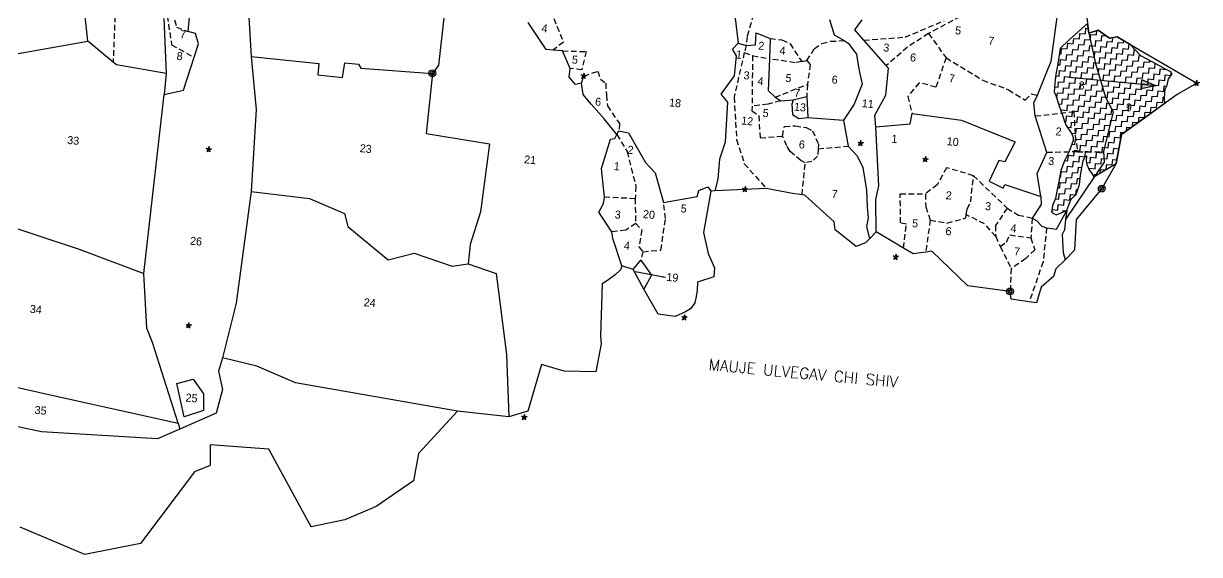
# Model space of a CAD drawing. Header units: metres. Extents: x 292095 to 294306, y 2100393 to 2102799.
# Drawn here: x 293028 to 294078, y 2100393 to 2100867 of the extents above; entities that cross this region are included whole.
import ezdxf
from ezdxf.enums import TextEntityAlignment as Align

# ---------------------------------------------------------------- set-up
doc = ezdxf.new("R2010")
doc.units = ezdxf.units.M
doc.header["$MEASUREMENT"] = 0
doc.linetypes.add('DASHED', pattern=[0.75, 0.5, -0.25])
for name, color, linetype in [('POLY_HATCH', 12, 'Continuous'), ('POLY_PARCEL', 6, 'Continuous'), ('POLY_SUBPARCEL', 6, 'DASHED'), ('TEXT_MAPIN', 7, 'Continuous'), ('TEXT_MAPOUT', 7, 'Continuous'), ('TEXT_PARCEL', 7, 'Continuous'), ('V_BOUND_LINE', 7, 'Continuous')]:
    doc.layers.add(name, color=color, linetype=linetype)
doc.styles.get("Standard").update_dxf_attribs({"font": 'simplex.shx'})
doc.styles.add('TEXT_MAP', font='')
doc.styles.get('TEXT_MAP').set_extended_font_data('Kruti Dev 050')
doc.dimstyles.get("Standard").update_dxf_attribs({"dimtxt": 0.18, "dimasz": 0.18, "dimexe": 0.18, "dimexo": 0.0625, "dimgap": 0.09, "dimtad": 0, "dimtih": 1, "dimtoh": 1, "dimdec": 4, "dimzin": 0, "dimdsep": 46, "dimtxsty": 'Standard', "dimcen": 0.09, "dimadec": 0, "dimazin": 0, "dimtfac": 1, "dimtdec": 4, "dimtofl": 0, "dimtmove": 0, "dimatfit": 3, "dimfxl": 1, "dimtolj": 1, "dimtzin": 0, "dimarcsym": 0})

msp = doc.modelspace()

# ---------------------------------------------------------------- hatches: boundary and pattern name
h = msp.add_hatch(color=256)
h.paths.add_polyline_path([(294026, 2100812.6), (294025.6, 2100808.6), (294038.8, 2100811.4)])
h.paths.add_polyline_path([(294038.8, 2100811.4), (294026.3, 2100816.5), (294026, 2100812.6)])

# ---------------------------------------------------------------- linework, layer by layer
for points in [[(293525.6, 2100821), (293530.4, 2100820.6), (293526.3, 2100818.1), (293527, 2100819.8)], [(293528.2, 2100822.5), (293526.3, 2100818.1), (293527.9, 2100819), (293529.2, 2100817.8)], [(294072.9, 2100814.7), (294077.7, 2100814.2), (294073.5, 2100811.8), (294074.2, 2100813.5)], [(294075.4, 2100816.2), (294073.5, 2100811.8), (294075.1, 2100812.7), (294076.5, 2100811.5)], [(293772.8, 2100761.1), (293777.6, 2100760.7), (293773.5, 2100758.2), (293774.2, 2100759.9)], [(293775.4, 2100762.6), (293773.5, 2100758.2), (293775, 2100759.1), (293776.4, 2100757.9)], [(293190.9, 2100755.6), (293195.7, 2100755.1), (293191.6, 2100752.7), (293192.3, 2100754.4)], [(293193.5, 2100757.1), (293191.6, 2100752.7), (293193.2, 2100753.6), (293194.5, 2100752.4)], [(293833.3, 2100748.2), (293831.4, 2100743.7), (293832.9, 2100744.7), (293834.3, 2100743.5)], [(293830.7, 2100746.6), (293835.5, 2100746.2), (293831.4, 2100743.7), (293832.1, 2100745.4)], [(293669.7, 2100719.9), (293674.5, 2100719.4), (293670.3, 2100717), (293671.1, 2100718.7)], [(293672.2, 2100721.4), (293670.3, 2100717), (293671.9, 2100717.9), (293673.3, 2100716.7)], [(293804.2, 2100659.6), (293809, 2100659.2), (293804.8, 2100656.7), (293805.6, 2100658.4)], [(293806.8, 2100661.1), (293804.8, 2100656.7), (293806.4, 2100657.6), (293807.8, 2100656.4)], [(293175.5, 2100600), (293173.6, 2100595.6), (293175.1, 2100596.5), (293176.5, 2100595.3)], [(293615.6, 2100605.5), (293620.4, 2100605.1), (293616.2, 2100602.6), (293617, 2100604.3)], [(293618.1, 2100607.1), (293616.2, 2100602.6), (293617.8, 2100603.6), (293619.2, 2100602.3)], [(293172.9, 2100598.5), (293177.7, 2100598.1), (293173.6, 2100595.6), (293174.3, 2100597.3)], [(293472.5, 2100516.6), (293477.3, 2100516.2), (293473.1, 2100513.7), (293473.9, 2100515.4)], [(293475, 2100518.2), (293473.1, 2100513.7), (293474.7, 2100514.7), (293476.1, 2100513.5)]]:
    msp.add_lwpolyline(points, close=True)
for points in [[(293527, 2100819.8), (293527.9, 2100819)], [(294038.8, 2100811.4), (293961.4, 2100818.6)], [(294025.6, 2100808.6), (294026.3, 2100816.5)], [(294038.8, 2100811.4), (294025.6, 2100808.6)], [(294038.8, 2100811.4), (294026.3, 2100816.5)], [(294074.2, 2100813.5), (294075.1, 2100812.7)], [(293774.2, 2100759.9), (293775, 2100759.1)], [(293192.3, 2100754.4), (293193.2, 2100753.6)], [(293832.1, 2100745.4), (293832.9, 2100744.7)], [(293671.1, 2100718.7), (293671.9, 2100717.9)], [(293805.6, 2100658.4), (293806.4, 2100657.6)], [(293617, 2100604.3), (293617.8, 2100603.6)], [(293174.3, 2100597.3), (293175.1, 2100596.5)], [(293473.9, 2100515.4), (293474.7, 2100514.7)]]:
    msp.add_lwpolyline(points)
for centre, radius in [((293392.8, 2100822.5), 3.02), ((293392.8, 2100822.5), 1.66), ((293990.4, 2100719.6), 3.02), ((293990.4, 2100719.6), 1.66), ((293908.5, 2100627.9), 3.02), ((293908.5, 2100627.9), 1.66)]:
    msp.add_circle(centre, radius)
at = {"layer": 'POLY_HATCH'}
for p, q in [((293977.8, 2100866.8), (293961.2, 2100852.2)), ((293979, 2100858.4), (293977.8, 2100866.8)), ((293961.2, 2100852.2), (293953.4, 2100844.7)), ((293987.1, 2100861), (293979, 2100858.4)), ((293997.4, 2100853.8), (293987.1, 2100861)), ((294004.2, 2100854.9), (293997.4, 2100853.8)), ((294015.8, 2100848.1), (294004.2, 2100854.9)), ((293953.4, 2100844.7), (293951.2, 2100830.8)), ((294025.4, 2100837.9), (294015.8, 2100848.1)), ((293951.2, 2100830.8), (293949.4, 2100821.5)), ((294039.4, 2100830.5), (294025.4, 2100837.9)), ((293949.4, 2100821.5), (293948.4, 2100813.9)), ((294047.9, 2100826), (294039.4, 2100830.5)), ((294052, 2100823.8), (294047.9, 2100826)), ((294050.1, 2100817.5), (294053.3, 2100821.8)), ((294053.3, 2100821.8), (294052, 2100823.8)), ((293948.4, 2100813.9), (293948, 2100806)), ((294047.1, 2100808.3), (294048.7, 2100811.8)), ((294048.7, 2100811.8), (294050.1, 2100817.5)), ((293948, 2100806), (293949.5, 2100802.8)), ((293949.5, 2100802.8), (293952.1, 2100794.3)), ((294046.4, 2100800.1), (294046.8, 2100804.7)), ((294046.6, 2100795.8), (294046.4, 2100800.1)), ((294046.8, 2100804.7), (294047.1, 2100808.3)), ((293952.1, 2100794.3), (293954, 2100789.2)), ((293954, 2100789.2), (293955.9, 2100783.2)), ((294007.9, 2100767.8), (294046.6, 2100795.8)), ((293955.9, 2100783.2), (293957.1, 2100779.4)), ((293957.1, 2100779.4), (293958.6, 2100775.9)), ((293958.6, 2100775.9), (293963.7, 2100768.4)), ((293963.7, 2100768.4), (293965, 2100765.2)), ((293965, 2100762.5), (293961.3, 2100752.7)), ((293965, 2100765.2), (293965, 2100762.5)), ((294003.4, 2100742.1), (294007.9, 2100767.8)), ((293961.3, 2100752.7), (293957.2, 2100744.5)), ((293973.8, 2100744.4), (293975.6, 2100748.2)), ((293975.6, 2100748.2), (293976.9, 2100748.7)), ((293976.9, 2100748.7), (293976.5, 2100744.4)), ((293957.2, 2100744.5), (293954, 2100735.9)), ((293971.3, 2100731.4), (293972.6, 2100738)), ((293972.6, 2100738), (293973.8, 2100744.4)), ((293976.5, 2100744.4), (293977.1, 2100741)), ((293977.1, 2100741), (293979.1, 2100736.2)), ((293983.2, 2100730.2), (294003.4, 2100742.1)), ((293952.1, 2100726), (293950.4, 2100717.3)), ((293954, 2100735.9), (293952.1, 2100726)), ((293970.6, 2100723.2), (293971.3, 2100731.4)), ((293979.1, 2100736.2), (293981.6, 2100733.2)), ((293981.6, 2100733.2), (293983.2, 2100730.2)), ((293950.4, 2100717.3), (293949.1, 2100710.7)), ((293967.6, 2100714.3), (293968.4, 2100717)), ((293968.4, 2100717), (293970.6, 2100723.2)), ((293949.1, 2100710.7), (293946.4, 2100704.4)), ((293959.1, 2100700.1), (293961.3, 2100705.7)), ((293961.3, 2100705.7), (293962.5, 2100709)), ((293962.5, 2100709), (293963.5, 2100710.4)), ((293963.5, 2100710.4), (293967.6, 2100714.3)), ((293946.2, 2100701.9), (293945.9, 2100698.6)), ((293945.9, 2100698.6), (293947.6, 2100697.5)), ((293946.4, 2100704.4), (293946.2, 2100701.9)), ((293947.6, 2100697.5), (293949.6, 2100696.1)), ((293949.6, 2100696.1), (293959.1, 2100700.1))]:
    msp.add_line(p, q, dxfattribs=at)
at = {"layer": 'POLY_HATCH', "linetype": 'Continuous'}
for p, q in [((293975.8, 2100857.7), (293976.2, 2100862.6)), ((293976.2, 2100862.6), (293978.4, 2100862.4)), ((293965, 2100848.7), (293965.4, 2100853.6)), ((293965.4, 2100853.6), (293970.4, 2100853.2)), ((293970.4, 2100853.2), (293970.8, 2100858.1)), ((293970.8, 2100858.1), (293975.8, 2100857.7)), ((293974.8, 2100847.8), (293975.3, 2100852.7)), ((293975.3, 2100852.7), (293980.2, 2100852.3)), ((293980.2, 2100852.3), (293980.7, 2100857.2)), ((293980.7, 2100857.2), (293985.7, 2100856.7)), ((293984.7, 2100846.8), (293985.2, 2100851.8)), ((293985.2, 2100851.8), (293990.1, 2100851.3)), ((293985.7, 2100856.7), (293986, 2100860.7)), ((293990.1, 2100851.3), (293990.6, 2100856.3)), ((293990.6, 2100856.3), (293994.4, 2100855.9)), ((294000, 2100850.4), (294000.4, 2100854.3)), ((293954.1, 2100839.7), (293954.6, 2100844.7)), ((293954.6, 2100844.7), (293959.6, 2100844.2)), ((293959.6, 2100844.2), (293960, 2100849.2)), ((293960, 2100849.2), (293965, 2100848.7)), ((293964, 2100838.8), (293964.5, 2100843.8)), ((293964.5, 2100843.8), (293969.4, 2100843.3)), ((293969.4, 2100843.3), (293969.9, 2100848.2)), ((293969.9, 2100848.2), (293974.8, 2100847.8)), ((293973.9, 2100837.9), (293974.4, 2100842.8)), ((293974.4, 2100842.8), (293979.3, 2100842.4)), ((293979.3, 2100842.4), (293979.8, 2100847.3)), ((293979.8, 2100847.3), (293984.7, 2100846.8)), ((293983.8, 2100837), (293984.3, 2100841.9)), ((293984.3, 2100841.9), (293989.2, 2100841.4)), ((293989.2, 2100841.4), (293989.7, 2100846.4)), ((293989.7, 2100846.4), (293994.6, 2100845.9)), ((293994.6, 2100845.9), (293995.1, 2100850.9)), ((293995.1, 2100850.9), (294000, 2100850.4)), ((293999.1, 2100840.5), (293999.6, 2100845.5)), ((293999.6, 2100845.5), (294004.5, 2100845)), ((294004.5, 2100845), (294005, 2100849.9)), ((294005, 2100849.9), (294009.9, 2100849.5)), ((294009, 2100839.6), (294009.4, 2100844.5)), ((294009.4, 2100844.5), (294014.4, 2100844.1)), ((294009.9, 2100849.5), (294010.1, 2100851.4)), ((294014.4, 2100844.1), (294014.8, 2100848.7)), ((294018.9, 2100838.7), (294019.3, 2100843.6)), ((294019.3, 2100843.6), (294020.1, 2100843.5)), ((293952.6, 2100839.9), (293954.1, 2100839.7)), ((293953.2, 2100829.9), (293953.7, 2100834.8)), ((293953.7, 2100834.8), (293958.6, 2100834.3)), ((293958.6, 2100834.3), (293959.1, 2100839.3)), ((293959.1, 2100839.3), (293964, 2100838.8)), ((293963.1, 2100828.9), (293963.6, 2100833.9)), ((293963.6, 2100833.9), (293968.5, 2100833.4)), ((293968.5, 2100833.4), (293969, 2100838.4)), ((293969, 2100838.4), (293973.9, 2100837.9)), ((293973, 2100828), (293973.5, 2100832.9)), ((293973.5, 2100832.9), (293978.4, 2100832.5)), ((293978.4, 2100832.5), (293978.9, 2100837.4)), ((293978.9, 2100837.4), (293983.8, 2100837)), ((293982.9, 2100827.1), (293983.3, 2100832)), ((293983.3, 2100832), (293988.3, 2100831.6)), ((293988.3, 2100831.6), (293988.7, 2100836.5)), ((293988.7, 2100836.5), (293993.7, 2100836)), ((293992.8, 2100826.2), (293993.2, 2100831.1)), ((293993.2, 2100831.1), (293998.2, 2100830.6)), ((293993.7, 2100836), (293994.1, 2100841)), ((293994.1, 2100841), (293999.1, 2100840.5)), ((293998.2, 2100830.6), (293998.6, 2100835.6)), ((293998.6, 2100835.6), (294003.6, 2100835.1)), ((294003.6, 2100835.1), (294004, 2100840.1)), ((294004, 2100840.1), (294009, 2100839.6)), ((294008, 2100829.7), (294008.5, 2100834.6)), ((294008.5, 2100834.6), (294013.5, 2100834.2)), ((294013.5, 2100834.2), (294013.9, 2100839.1)), ((294013.9, 2100839.1), (294018.9, 2100838.7)), ((294017.9, 2100828.8), (294018.4, 2100833.7)), ((294018.4, 2100833.7), (294023.3, 2100833.3)), ((294023.3, 2100833.3), (294023.8, 2100838.2)), ((294023.8, 2100838.2), (294025.3, 2100838.1)), ((294027.8, 2100827.9), (294028.3, 2100832.8)), ((294028.3, 2100832.8), (294033.2, 2100832.3)), ((294033.2, 2100832.3), (294033.3, 2100833.7)), ((294037.7, 2100826.9), (294038.1, 2100831.2)), ((293951.1, 2100830.1), (293953.2, 2100829.9)), ((293952.3, 2100820), (293952.8, 2100824.9)), ((293952.8, 2100824.9), (293957.7, 2100824.4)), ((293957.7, 2100824.4), (293958.2, 2100829.4)), ((293958.2, 2100829.4), (293963.1, 2100828.9)), ((293962.2, 2100819), (293962.6, 2100824)), ((293962.6, 2100824), (293967.6, 2100823.5)), ((293967.6, 2100823.5), (293968, 2100828.5)), ((293968, 2100828.5), (293973, 2100828)), ((293972.1, 2100818.1), (293972.5, 2100823.1)), ((293972.5, 2100823.1), (293977.5, 2100822.6)), ((293977.5, 2100822.6), (293977.9, 2100827.5)), ((293977.9, 2100827.5), (293982.9, 2100827.1)), ((293982, 2100817.2), (293982.4, 2100822.1)), ((293982.4, 2100822.1), (293987.4, 2100821.7)), ((293987.4, 2100821.7), (293987.8, 2100826.6)), ((293987.8, 2100826.6), (293992.8, 2100826.2)), ((293991.8, 2100816.3), (293992.3, 2100821.2)), ((293992.3, 2100821.2), (293997.2, 2100820.7)), ((293997.2, 2100820.7), (293997.7, 2100825.7)), ((293997.7, 2100825.7), (294002.6, 2100825.2)), ((294001.7, 2100815.3), (294002.2, 2100820.3)), ((294002.2, 2100820.3), (294007.1, 2100819.8)), ((294002.6, 2100825.2), (294003.1, 2100830.2)), ((294003.1, 2100830.2), (294008, 2100829.7)), ((294007.1, 2100819.8), (294007.6, 2100824.8)), ((294007.6, 2100824.8), (294012.5, 2100824.3)), ((294012.5, 2100824.3), (294013, 2100829.2)), ((294013, 2100829.2), (294017.9, 2100828.8)), ((294017, 2100818.9), (294017.5, 2100823.8)), ((294017.5, 2100823.8), (294022.4, 2100823.4)), ((294022.4, 2100823.4), (294022.9, 2100828.3)), ((294022.9, 2100828.3), (294027.8, 2100827.9)), ((294026.9, 2100818), (294027.4, 2100822.9)), ((294027.4, 2100822.9), (294032.3, 2100822.5)), ((294032.3, 2100822.5), (294032.8, 2100827.4)), ((294032.8, 2100827.4), (294037.7, 2100826.9)), ((294036.8, 2100817), (294037.2, 2100822)), ((294037.2, 2100822), (294042.2, 2100821.5)), ((294042.2, 2100821.5), (294042.6, 2100826.5)), ((294042.6, 2100826.5), (294047.6, 2100826)), ((294046.7, 2100816.1), (294047.1, 2100821.1)), ((294047.1, 2100821.1), (294052.1, 2100820.6)), ((294047.6, 2100826), (294047.6, 2100826.2)), ((294052.1, 2100820.6), (294052.3, 2100823.3)), ((293948.2, 2100810.4), (293951.4, 2100810.1)), ((293949.2, 2100820.3), (293952.3, 2100820)), ((293951.4, 2100810.1), (293951.8, 2100815)), ((293951.8, 2100815), (293956.8, 2100814.6)), ((293956.8, 2100814.6), (293957.2, 2100819.5)), ((293957.2, 2100819.5), (293962.2, 2100819)), ((293961.3, 2100809.2), (293961.7, 2100814.1)), ((293961.7, 2100814.1), (293966.7, 2100813.6)), ((293966.7, 2100813.6), (293967.1, 2100818.6)), ((293967.1, 2100818.6), (293972.1, 2100818.1)), ((293971.1, 2100808.2), (293971.6, 2100813.2)), ((293971.6, 2100813.2), (293976.5, 2100812.7)), ((293976.5, 2100812.7), (293977, 2100817.7)), ((293977, 2100817.7), (293982, 2100817.2)), ((293981, 2100807.3), (293981.5, 2100812.3)), ((293981.5, 2100812.3), (293986.4, 2100811.8)), ((293986.4, 2100811.8), (293986.9, 2100816.7)), ((293986.9, 2100816.7), (293991.8, 2100816.3)), ((293990.9, 2100806.4), (293991.4, 2100811.3)), ((293991.4, 2100811.3), (293996.3, 2100810.9)), ((293996.3, 2100810.9), (293996.8, 2100815.8)), ((293996.8, 2100815.8), (294001.7, 2100815.3)), ((294000.8, 2100805.5), (294001.3, 2100810.4)), ((294001.3, 2100810.4), (294006.2, 2100809.9)), ((294006.2, 2100809.9), (294006.7, 2100814.9)), ((294006.7, 2100814.9), (294011.6, 2100814.4)), ((294011.6, 2100814.4), (294012.1, 2100819.4)), ((294012.1, 2100819.4), (294017, 2100818.9)), ((294016.1, 2100809), (294016.5, 2100814)), ((294016.5, 2100814), (294021.5, 2100813.5)), ((294021.5, 2100813.5), (294022, 2100818.4)), ((294022, 2100818.4), (294026.9, 2100818)), ((294026, 2100808.1), (294026.4, 2100813)), ((294026.4, 2100813), (294031.4, 2100812.6)), ((294031.4, 2100812.6), (294031.8, 2100817.5)), ((294031.8, 2100817.5), (294036.8, 2100817)), ((294035.9, 2100807.2), (294036.3, 2100812.1)), ((294036.3, 2100812.1), (294041.3, 2100811.6)), ((294041.3, 2100811.6), (294041.7, 2100816.6)), ((294041.7, 2100816.6), (294046.7, 2100816.1)), ((294045.7, 2100806.2), (294046.2, 2100811.2)), ((294046.2, 2100811.2), (294048.3, 2100811)), ((293950.3, 2100800.2), (293950.4, 2100800.2)), ((293950.4, 2100800.2), (293950.9, 2100805.1)), ((293950.9, 2100805.1), (293955.9, 2100804.7)), ((293954.9, 2100794.8), (293955.4, 2100799.7)), ((293955.4, 2100799.7), (293960.3, 2100799.3)), ((293955.9, 2100804.7), (293956.3, 2100809.6)), ((293956.3, 2100809.6), (293961.3, 2100809.2)), ((293960.3, 2100799.3), (293960.8, 2100804.2)), ((293960.8, 2100804.2), (293965.7, 2100803.8)), ((293965.7, 2100803.8), (293966.2, 2100808.7)), ((293966.2, 2100808.7), (293971.1, 2100808.2)), ((293970.2, 2100798.4), (293970.7, 2100803.3)), ((293970.7, 2100803.3), (293975.6, 2100802.8)), ((293975.6, 2100802.8), (293976.1, 2100807.8)), ((293976.1, 2100807.8), (293981, 2100807.3)), ((293980.1, 2100797.4), (293980.6, 2100802.4)), ((293980.6, 2100802.4), (293985.5, 2100801.9)), ((293985.5, 2100801.9), (293986, 2100806.8)), ((293986, 2100806.8), (293990.9, 2100806.4)), ((293990, 2100796.5), (293990.4, 2100801.4)), ((293990.4, 2100801.4), (293995.4, 2100801)), ((293995.4, 2100801), (293995.9, 2100805.9)), ((293995.9, 2100805.9), (294000.8, 2100805.5)), ((293999.9, 2100795.6), (294000.3, 2100800.5)), ((294000.3, 2100800.5), (294005.3, 2100800.1)), ((294005.3, 2100800.1), (294005.7, 2100805)), ((294005.7, 2100805), (294010.7, 2100804.5)), ((294009.8, 2100794.6), (294010.2, 2100799.6)), ((294010.2, 2100799.6), (294015.2, 2100799.1)), ((294010.7, 2100804.5), (294011.1, 2100809.5)), ((294011.1, 2100809.5), (294016.1, 2100809)), ((294015.2, 2100799.1), (294015.6, 2100804.1)), ((294015.6, 2100804.1), (294020.6, 2100803.6)), ((294020.6, 2100803.6), (294021, 2100808.6)), ((294021, 2100808.6), (294026, 2100808.1)), ((294025, 2100798.2), (294025.5, 2100803.1)), ((294025.5, 2100803.1), (294030.4, 2100802.7)), ((294030.4, 2100802.7), (294030.9, 2100807.6)), ((294030.9, 2100807.6), (294035.9, 2100807.2)), ((294034.9, 2100797.3), (294035.4, 2100802.2)), ((294035.4, 2100802.2), (294040.3, 2100801.8)), ((294040.3, 2100801.8), (294040.8, 2100806.7)), ((294040.8, 2100806.7), (294045.7, 2100806.2)), ((294044.8, 2100796.4), (294045.3, 2100801.3)), ((294045.3, 2100801.3), (294046.5, 2100801.2)), ((293951.8, 2100795.1), (293954.9, 2100794.8)), ((293954.3, 2100788.3), (293954.5, 2100789.9)), ((293954.5, 2100789.9), (293959.4, 2100789.4)), ((293959.4, 2100789.4), (293959.9, 2100794.3)), ((293959.9, 2100794.3), (293964.8, 2100793.9)), ((293963.9, 2100784), (293964.3, 2100788.9)), ((293964.3, 2100788.9), (293969.3, 2100788.5)), ((293964.8, 2100793.9), (293965.3, 2100798.8)), ((293965.3, 2100798.8), (293970.2, 2100798.4)), ((293969.3, 2100788.5), (293969.8, 2100793.4)), ((293969.8, 2100793.4), (293974.7, 2100792.9)), ((293974.7, 2100792.9), (293975.2, 2100797.9)), ((293975.2, 2100797.9), (293980.1, 2100797.4)), ((293979.2, 2100787.5), (293979.6, 2100792.5)), ((293979.6, 2100792.5), (293984.6, 2100792)), ((293984.6, 2100792), (293985, 2100797)), ((293985, 2100797), (293990, 2100796.5)), ((293989.1, 2100786.6), (293989.5, 2100791.6)), ((293989.5, 2100791.6), (293994.5, 2100791.1)), ((293994.5, 2100791.1), (293994.9, 2100796)), ((293994.9, 2100796), (293999.9, 2100795.6)), ((293998.9, 2100785.7), (293999.4, 2100790.6)), ((293999.4, 2100790.6), (294004.3, 2100790.2)), ((294004.3, 2100790.2), (294004.8, 2100795.1)), ((294004.8, 2100795.1), (294009.8, 2100794.6)), ((294008.8, 2100784.8), (294009.3, 2100789.7)), ((294009.3, 2100789.7), (294014.2, 2100789.2)), ((294014.2, 2100789.2), (294014.7, 2100794.2)), ((294014.7, 2100794.2), (294019.6, 2100793.7)), ((294018.7, 2100783.8), (294019.2, 2100788.8)), ((294019.2, 2100788.8), (294024.1, 2100788.3)), ((294019.6, 2100793.7), (294020.1, 2100798.7)), ((294020.1, 2100798.7), (294025, 2100798.2)), ((294024.1, 2100788.3), (294024.6, 2100793.3)), ((294024.6, 2100793.3), (294029.5, 2100792.8)), ((294029.5, 2100792.8), (294030, 2100797.7)), ((294030, 2100797.7), (294034.9, 2100797.3)), ((294034, 2100787.4), (294034.5, 2100792.3)), ((294034.5, 2100792.3), (294039.4, 2100791.9)), ((294039.4, 2100791.9), (294039.9, 2100796.8)), ((294039.9, 2100796.8), (294044.8, 2100796.4)), ((293957, 2100779.6), (293958.5, 2100779.5)), ((293958.5, 2100779.5), (293958.9, 2100784.4)), ((293958.9, 2100784.4), (293963.9, 2100784)), ((293963, 2100774.1), (293963.4, 2100779)), ((293963.4, 2100779), (293968.4, 2100778.6)), ((293968.4, 2100778.6), (293968.8, 2100783.5)), ((293968.8, 2100783.5), (293973.8, 2100783.1)), ((293973.8, 2100783.1), (293974.2, 2100788)), ((293974.2, 2100788), (293979.2, 2100787.5)), ((293978.3, 2100777.7), (293978.7, 2100782.6)), ((293978.7, 2100782.6), (293983.7, 2100782.1)), ((293983.7, 2100782.1), (293984.1, 2100787.1)), ((293984.1, 2100787.1), (293989.1, 2100786.6)), ((293988.1, 2100776.7), (293988.6, 2100781.7)), ((293988.6, 2100781.7), (293993.5, 2100781.2)), ((293993.5, 2100781.2), (293994, 2100786.2)), ((293994, 2100786.2), (293998.9, 2100785.7)), ((293998, 2100775.8), (293998.5, 2100780.7)), ((293998.5, 2100780.7), (294003.4, 2100780.3)), ((294003.4, 2100780.3), (294003.9, 2100785.2)), ((294003.9, 2100785.2), (294008.8, 2100784.8)), ((294007.9, 2100774.9), (294008.4, 2100779.8)), ((294008.4, 2100779.8), (294013.3, 2100779.4)), ((294013.3, 2100779.4), (294013.8, 2100784.3)), ((294013.8, 2100784.3), (294018.7, 2100783.8)), ((294017.9, 2100775), (294018.3, 2100778.9)), ((294018.3, 2100778.9), (294022.7, 2100778.5)), ((294023.2, 2100778.8), (294023.7, 2100783.4)), ((294023.7, 2100783.4), (294028.6, 2100782.9)), ((294028.6, 2100782.9), (294029.1, 2100787.9)), ((294029.1, 2100787.9), (294034, 2100787.4)), ((293959.6, 2100774.4), (293963, 2100774.1)), ((293963.3, 2100769.1), (293967.4, 2100768.7)), ((293967.4, 2100768.7), (293967.9, 2100773.6)), ((293967.9, 2100773.6), (293972.8, 2100773.2)), ((293971.9, 2100763.3), (293972.4, 2100768.2)), ((293972.4, 2100768.2), (293977.3, 2100767.8)), ((293972.8, 2100773.2), (293973.3, 2100778.1)), ((293973.3, 2100778.1), (293978.3, 2100777.7)), ((293977.3, 2100767.8), (293977.8, 2100772.7)), ((293977.8, 2100772.7), (293982.7, 2100772.3)), ((293982.7, 2100772.3), (293983.2, 2100777.2)), ((293983.2, 2100777.2), (293988.1, 2100776.7)), ((293987.2, 2100766.8), (293987.7, 2100771.8)), ((293987.7, 2100771.8), (293992.6, 2100771.3)), ((293992.6, 2100771.3), (293993.1, 2100776.3)), ((293993.1, 2100776.3), (293998, 2100775.8)), ((293997.1, 2100765.9), (293997.6, 2100770.9)), ((293997.6, 2100770.9), (294002.5, 2100770.4)), ((294002.5, 2100770.4), (294003, 2100775.3)), ((294003, 2100775.3), (294007.9, 2100774.9)), ((294007, 2100765), (294007.4, 2100769.9)), ((294007.4, 2100769.9), (294010.5, 2100769.6)), ((294012.5, 2100771.1), (294012.8, 2100774.4)), ((294012.8, 2100774.4), (294016.6, 2100774.1)), ((293963.7, 2100759.1), (293966.5, 2100758.8)), ((293966.5, 2100758.8), (293967, 2100763.8)), ((293967, 2100763.8), (293971.9, 2100763.3)), ((293971, 2100753.4), (293971.5, 2100758.4)), ((293971.5, 2100758.4), (293976.4, 2100757.9)), ((293976.4, 2100757.9), (293976.9, 2100762.8)), ((293976.9, 2100762.8), (293981.8, 2100762.4)), ((293980.9, 2100752.5), (293981.3, 2100757.4)), ((293981.3, 2100757.4), (293986.3, 2100757)), ((293981.8, 2100762.4), (293982.3, 2100767.3)), ((293982.3, 2100767.3), (293987.2, 2100766.8)), ((293986.3, 2100757), (293986.7, 2100761.9)), ((293986.7, 2100761.9), (293991.7, 2100761.4)), ((293991.7, 2100761.4), (293992.2, 2100766.4)), ((293992.2, 2100766.4), (293997.1, 2100765.9)), ((293996.2, 2100756), (293996.6, 2100761)), ((293996.6, 2100761), (294001.6, 2100760.5)), ((294001.6, 2100760.5), (294002, 2100765.5)), ((294002, 2100765.5), (294007, 2100765)), ((294006.5, 2100760.1), (294006.6, 2100760)), ((294006.5, 2100759.4), (294006.5, 2100760.1)), ((293960.2, 2100744.4), (293960.6, 2100749.4)), ((293960.6, 2100749.4), (293965.6, 2100748.9)), ((293965.6, 2100748.9), (293966.1, 2100753.9)), ((293966.1, 2100753.9), (293971, 2100753.4)), ((293970.1, 2100743.5), (293970.5, 2100748.5)), ((293970.5, 2100748.5), (293975.5, 2100748)), ((293975.5, 2100748), (293975.9, 2100752.9)), ((293975.9, 2100752.9), (293980.9, 2100752.5)), ((293980, 2100742.6), (293980.4, 2100747.5)), ((293980.4, 2100747.5), (293985.4, 2100747.1)), ((293985.4, 2100747.1), (293985.8, 2100752)), ((293985.8, 2100752), (293990.8, 2100751.6)), ((293990.8, 2100751.6), (293991.2, 2100756.5)), ((293991.2, 2100756.5), (293996.2, 2100756)), ((293995.2, 2100746.2), (293995.7, 2100751.1)), ((293995.7, 2100751.1), (294000.6, 2100750.6)), ((294000.6, 2100750.6), (294001.1, 2100755.6)), ((294001.1, 2100755.6), (294005.7, 2100755.1)), ((293957.3, 2100744.7), (293960.2, 2100744.4)), ((293959.3, 2100734.6), (293959.7, 2100739.5)), ((293959.7, 2100739.5), (293964.7, 2100739)), ((293964.7, 2100739), (293965.1, 2100744)), ((293965.1, 2100744), (293970.1, 2100743.5)), ((293969.1, 2100733.6), (293969.6, 2100738.6)), ((293969.6, 2100738.6), (293972.6, 2100738.3)), ((293976.8, 2100742.9), (293980, 2100742.6)), ((293979.3, 2100736), (293979.5, 2100737.7)), ((293979.5, 2100737.7), (293984.4, 2100737.2)), ((293984.4, 2100737.2), (293984.9, 2100742.1)), ((293984.9, 2100742.1), (293989.8, 2100741.7)), ((293989.1, 2100733.7), (293989.4, 2100736.7)), ((293989.4, 2100736.7), (293993.6, 2100736.3)), ((293989.8, 2100741.7), (293990.3, 2100746.6)), ((293990.3, 2100746.6), (293995.2, 2100746.2)), ((293994.4, 2100736.8), (293994.8, 2100741.2)), ((293994.8, 2100741.2), (293999.7, 2100740.7)), ((293999.7, 2100740.7), (294000.2, 2100745.7)), ((294000.2, 2100745.7), (294004, 2100745.3)), ((293952.9, 2100730.2), (293953.9, 2100730.1)), ((293953.9, 2100730.1), (293954.3, 2100735)), ((293954.3, 2100735), (293959.3, 2100734.6)), ((293958.3, 2100724.7), (293958.8, 2100729.6)), ((293958.8, 2100729.6), (293963.7, 2100729.2)), ((293963.7, 2100729.2), (293964.2, 2100734.1)), ((293964.2, 2100734.1), (293969.1, 2100733.6)), ((293968.2, 2100723.8), (293968.7, 2100728.7)), ((293968.7, 2100728.7), (293971, 2100728.5)), ((293983.8, 2100730.5), (293984, 2100732.3)), ((293984, 2100732.3), (293986.3, 2100732)), ((293951, 2100720.4), (293952.9, 2100720.2)), ((293952.9, 2100720.2), (293953.4, 2100725.1)), ((293953.4, 2100725.1), (293958.3, 2100724.7)), ((293957.4, 2100714.8), (293957.9, 2100719.7)), ((293957.9, 2100719.7), (293962.8, 2100719.3)), ((293962.8, 2100719.3), (293963.3, 2100724.2)), ((293963.3, 2100724.2), (293968.2, 2100723.8)), ((293967.3, 2100714.1), (293967.8, 2100718.8)), ((293967.8, 2100718.8), (293969, 2100718.7)), ((293949.1, 2100710.6), (293952, 2100710.3)), ((293951.1, 2100700.4), (293951.5, 2100705.4)), ((293951.5, 2100705.4), (293956.5, 2100704.9)), ((293952, 2100710.3), (293952.5, 2100715.3)), ((293952.5, 2100715.3), (293957.4, 2100714.8)), ((293956.5, 2100704.9), (293956.9, 2100709.9)), ((293956.9, 2100709.9), (293961.9, 2100709.4)), ((293961.9, 2100709.4), (293962.4, 2100714.3)), ((293962.4, 2100714.3), (293967.1, 2100713.9)), ((293945.9, 2100698.7), (293946.1, 2100700.9)), ((293946.1, 2100700.9), (293951.1, 2100700.4)), ((293955.9, 2100698.7), (293956, 2100700)), ((293956, 2100700), (293958.3, 2100699.8))]:
    msp.add_line(p, q, dxfattribs=at)
at = {"layer": 'POLY_PARCEL'}
for p, q in [((293085.1, 2100851.1), (293075.6, 2100943.5)), ((293945.1, 2100833.2), (293952.6, 2100888)), ((293228.2, 2100882.3), (293231.1, 2100837.5)), ((293404, 2100879.8), (293398.3, 2100829.7)), ((293152.9, 2100871.3), (293155.2, 2100822.3)), ((293174.7, 2100859.7), (293175.9, 2100872.5)), ((293494.3, 2100843.8), (293478.2, 2100867.7)), ((293663.2, 2100871.8), (293665.7, 2100849.4)), ((293747.4, 2100870.6), (293751.6, 2100856.7)), ((293770, 2100861.2), (293776.6, 2100870.1)), ((293181.3, 2100858.1), (293174.7, 2100859.7)), ((293183.9, 2100848.7), (293181.3, 2100858.1)), ((293681.2, 2100848), (293681.9, 2100858.5)), ((293681.9, 2100858.5), (293694.3, 2100853.5)), ((293694.3, 2100853.5), (293693.7, 2100835.4)), ((293751.6, 2100856.7), (293760.4, 2100851.6)), ((293778, 2100852), (293770, 2100861.2)), ((293798, 2100829.3), (293778, 2100852)), ((293979, 2100858.4), (293984.9, 2100831.2)), ((292927.8, 2100823.6), (293085.1, 2100851.1)), ((293107.8, 2100832.3), (293085.1, 2100851.1)), ((293180, 2100836.8), (293183.9, 2100848.7)), ((293500.5, 2100843.2), (293494.3, 2100843.8)), ((293509.1, 2100842.4), (293500.5, 2100843.2)), ((293515.8, 2100826.8), (293509.1, 2100842.4)), ((293660.8, 2100844.1), (293665.7, 2100849.4)), ((293664.3, 2100838), (293660.8, 2100844.1)), ((293665.7, 2100849.4), (293673, 2100847.4)), ((293673, 2100847.4), (293681.2, 2100848)), ((293760.4, 2100851.6), (293764.1, 2100849.4)), ((293764.1, 2100849.4), (293771.4, 2100839.6)), ((293110.7, 2100829.9), (293107.8, 2100832.3)), ((293170.5, 2100807.4), (293180, 2100836.8)), ((293231.1, 2100837.5), (293291.5, 2100831.2)), ((293231.1, 2100837.5), (293235.5, 2100790.3)), ((293291.5, 2100831.2), (293290.6, 2100821)), ((293312.5, 2100818.7), (293314.7, 2100831.7)), ((293314.7, 2100831.7), (293326.8, 2100830.6)), ((293662.6, 2100820.1), (293664.3, 2100838)), ((293693.7, 2100835.4), (293692.5, 2100807.1)), ((293771.4, 2100839.6), (293773.5, 2100826.1)), ((293940.7, 2100822.4), (293945.1, 2100833.2)), ((293984.9, 2100831.2), (293993.7, 2100801.1)), ((293155.2, 2100822.3), (293110.7, 2100829.9)), ((293155.2, 2100822.3), (293153.4, 2100803.7)), ((293290.6, 2100821), (293312.5, 2100818.7)), ((293326.8, 2100830.6), (293328.9, 2100826.9)), ((293328.9, 2100826.9), (293392.8, 2100822.4)), ((293392.8, 2100822.4), (293387.1, 2100768.8)), ((293398.3, 2100829.7), (293392.8, 2100822.4)), ((293514.8, 2100819.1), (293515.8, 2100826.8)), ((293773.5, 2100826.1), (293776.4, 2100812.7)), ((293797.5, 2100803.1), (293800, 2100827)), ((293800, 2100827), (293798, 2100829.3)), ((293933, 2100802.9), (293940.7, 2100822.4)), ((293520.6, 2100812.4), (293514.8, 2100819.1)), ((293525.8, 2100813.6), (293520.6, 2100812.4)), ((293527.3, 2100803.6), (293525.8, 2100813.6)), ((293650.6, 2100803.9), (293662.6, 2100820.1)), ((293776.4, 2100812.7), (293769.3, 2100794.9)), ((293135.1, 2100643.8), (293153.4, 2100803.7)), ((293153.4, 2100803.7), (293170.5, 2100807.4)), ((293534.6, 2100794.8), (293527.3, 2100803.6)), ((293656.7, 2100796.6), (293650.6, 2100803.9)), ((293692.5, 2100807.1), (293698.8, 2100801.2)), ((293698.8, 2100801.2), (293703.8, 2100797.9)), ((293714.8, 2100798.8), (293727, 2100801.9)), ((293727, 2100801.9), (293727.9, 2100783.1)), ((293787.9, 2100785), (293797.5, 2100803.1)), ((293929.8, 2100796.2), (293933, 2100802.9)), ((293993.7, 2100801.1), (294000.7, 2100788.2)), ((293235.5, 2100790.3), (293231.1, 2100717)), ((293546.3, 2100781.8), (293534.6, 2100794.8)), ((293654.4, 2100761.4), (293656.7, 2100796.6)), ((293703.8, 2100797.9), (293714.8, 2100798.8)), ((293714.8, 2100798.8), (293713.8, 2100794.8)), ((293713.8, 2100794.8), (293714.4, 2100785.7)), ((293769.3, 2100794.9), (293759.9, 2100780.6)), ((293931.1, 2100784.4), (293929.8, 2100796.2)), ((293557.5, 2100767.9), (293546.3, 2100781.8)), ((293714.4, 2100785.7), (293720, 2100782.1)), ((293720, 2100782.1), (293727.9, 2100783.1)), ((293727.9, 2100783.1), (293759.9, 2100780.6)), ((293759.9, 2100780.6), (293764, 2100757.4)), ((293788.8, 2100774.6), (293787.9, 2100785)), ((293819.3, 2100777.5), (293821.2, 2100786.5)), ((293821.2, 2100786.5), (293865.2, 2100780.7)), ((293865.2, 2100780.7), (293913, 2100761.2)), ((293941.3, 2100751.7), (293931.1, 2100784.4)), ((294000.7, 2100788.2), (293993.2, 2100757.9)), ((293387.1, 2100768.8), (293443.7, 2100759.4)), ((293555.6, 2100764.4), (293557.5, 2100767.9)), ((293557.5, 2100767.9), (293559.3, 2100771.2)), ((293559.3, 2100771.2), (293568, 2100769.4)), ((293568, 2100769.4), (293583.2, 2100742.8)), ((293788.8, 2100774.6), (293819.3, 2100777.5)), ((293791.3, 2100722), (293788.8, 2100774.6)), ((293443.7, 2100759.4), (293435.7, 2100698.8)), ((293543.9, 2100737.6), (293551.8, 2100763.7)), ((293551.8, 2100763.7), (293555.6, 2100764.4)), ((293649.3, 2100746.3), (293654.4, 2100761.4)), ((293764, 2100757.4), (293772.1, 2100748.8)), ((293913, 2100761.2), (293904, 2100743.6)), ((293993.2, 2100757.9), (293992, 2100752.6)), ((293772.1, 2100748.8), (293777.2, 2100738.3)), ((293932.7, 2100733.2), (293941.3, 2100751.7)), ((293992, 2100752.6), (293992.5, 2100743.2)), ((293546.6, 2100711.9), (293543.9, 2100737.6)), ((293583.2, 2100742.8), (293591.8, 2100733.8)), ((293647.9, 2100728), (293649.3, 2100746.3)), ((293777.2, 2100738.3), (293780.4, 2100718.2)), ((293898.5, 2100744.6), (293890, 2100726.3)), ((293904, 2100743.6), (293898.5, 2100744.6)), ((293992.5, 2100743.2), (293958.1, 2100692)), ((293591.8, 2100733.8), (293599.2, 2100707.3)), ((293645.3, 2100717.6), (293647.9, 2100728)), ((293890, 2100726.3), (293902.3, 2100720)), ((293936, 2100712.5), (293932.7, 2100733.2)), ((293231.1, 2100717), (293217.7, 2100617.4)), ((293231.1, 2100717), (293283.2, 2100710.8)), ((293629.3, 2100712.6), (293630.8, 2100717.9)), ((293630.8, 2100717.9), (293638.6, 2100721.3)), ((293638.6, 2100721.3), (293641.4, 2100717.2)), ((293780.4, 2100718.2), (293781, 2100702.9)), ((293788.8, 2100710), (293791.3, 2100722)), ((293902.3, 2100720), (293904, 2100723.3)), ((293904, 2100723.3), (293936, 2100712.5)), ((293283.2, 2100710.8), (293314.3, 2100697.4)), ((293541.4, 2100698.6), (293545.7, 2100706.2)), ((293545.7, 2100706.2), (293546.6, 2100711.9)), ((293599.2, 2100707.3), (293629.3, 2100712.6)), ((293789, 2100681), (293788.8, 2100710)), ((293936.2, 2100705.4), (293928.4, 2100693.3)), ((293936, 2100712.5), (293936.2, 2100705.4)), ((292984.8, 2100696.3), (293077.5, 2100665.5)), ((293314.3, 2100697.4), (293317.4, 2100685.7)), ((293435.7, 2100698.8), (293426.5, 2100669.7)), ((293552.9, 2100681), (293541.4, 2100698.6)), ((293781, 2100702.9), (293781.9, 2100693.6)), ((293950.1, 2100683.3), (293959.1, 2100700.1)), ((293959.1, 2100700.1), (293958.1, 2100692)), ((293317.4, 2100685.7), (293353.2, 2100656.1)), ((293781.9, 2100693.6), (293780.5, 2100685.9)), ((293780.5, 2100685.9), (293783.1, 2100674.9)), ((293928.4, 2100693.3), (293932.2, 2100691.2)), ((293932.2, 2100691.2), (293936.8, 2100686)), ((293936.8, 2100686), (293941.2, 2100684.6)), ((293941.2, 2100684.6), (293950.1, 2100683.3)), ((293958.1, 2100692), (293957.1, 2100682.7)), ((293554, 2100675.1), (293552.9, 2100681)), ((293562, 2100650.7), (293554, 2100675.1)), ((293957.1, 2100682.7), (293955.2, 2100678.7)), ((293955.2, 2100678.7), (293955.2, 2100678.7)), ((293955.2, 2100678.7), (293956, 2100662.5)), ((293077.5, 2100665.5), (293135.1, 2100643.8)), ((293426.5, 2100669.7), (293424.7, 2100652.6)), ((293353.2, 2100656.1), (293376.4, 2100662)), ((293376.4, 2100662), (293410.6, 2100650.4)), ((293410.6, 2100650.4), (293424.7, 2100652.6)), ((293424.7, 2100652.6), (293449.8, 2100643.9)), ((293572.2, 2100647.3), (293578.8, 2100655.8)), ((293578.8, 2100655.8), (293588.4, 2100642.3)), ((293956, 2100662.5), (293957.7, 2100656.1)), ((293138, 2100595.2), (293135.1, 2100643.8)), ((293449.8, 2100643.9), (293458.9, 2100571.7)), ((293588.4, 2100642.3), (293581.5, 2100629.8)), ((293217.7, 2100617.4), (293205.3, 2100568.5)), ((293142.9, 2100582.3), (293138, 2100595.2)), ((293165.8, 2100510.2), (293142.9, 2100582.3)), ((293205.3, 2100568.5), (293201.9, 2100556.6)), ((293236, 2100561.2), (293205.3, 2100568.5)), ((293458.9, 2100571.7), (293461, 2100516)), ((292914.7, 2100566.3), (293047.6, 2100536.6)), ((293270.6, 2100546.4), (293236, 2100561.2)), ((293164.7, 2100545.6), (293179.3, 2100549.7)), ((293179.3, 2100549.7), (293188.3, 2100536.6)), ((293201.9, 2100556.6), (293205.4, 2100540.3)), ((293171.1, 2100516.1), (293164.7, 2100545.6)), ((293205.4, 2100540.3), (293199.7, 2100519.4)), ((293415.1, 2100521), (293270.6, 2100546.4)), ((293047.6, 2100536.6), (293165.8, 2100510.2)), ((293188.3, 2100536.6), (293188.3, 2100521.7)), ((293043.9, 2100502.6), (292955.7, 2100521)), ((293199.7, 2100519.4), (293167.2, 2100505)), ((293188.3, 2100521.7), (293171.1, 2100516.1)), ((293165.8, 2100510.2), (293167.2, 2100505)), ((293147.4, 2100496.3), (293043.9, 2100502.6)), ((293167.2, 2100505), (293147.4, 2100496.3))]:
    msp.add_line(p, q, dxfattribs=at)
at = {"layer": 'POLY_SUBPARCEL', "ltscale": 10}
for p, q in [((293110, 2100888.1), (293107.8, 2100832.3)), ((293156, 2100873.7), (293160, 2100847.8)), ((293160.8, 2100877.3), (293164.3, 2100863.7)), ((293498.3, 2100878.3), (293509.8, 2100850.3)), ((293679.4, 2100874.9), (293673.8, 2100855.2)), ((293870.6, 2100876.5), (293835.8, 2100858)), ((293164.3, 2100863.7), (293174.7, 2100859.7)), ((293814.9, 2100854.7), (293849.6, 2100869.4)), ((293673.8, 2100855.2), (293673, 2100847.4)), ((293694.3, 2100853.5), (293704.9, 2100852.2)), ((293704.9, 2100852.2), (293712.1, 2100848.9)), ((293778, 2100852), (293814.9, 2100854.7)), ((293835.8, 2100858), (293816.9, 2100845.8)), ((293835.8, 2100858), (293851.4, 2100836.2)), ((293160, 2100847.8), (293180, 2100836.8)), ((293509.8, 2100850.3), (293500.5, 2100843.2)), ((293509.1, 2100842.4), (293530, 2100841.9)), ((293530, 2100841.9), (293526.3, 2100825.7)), ((293673, 2100847.4), (293671.3, 2100840.9)), ((293712.1, 2100848.9), (293722.5, 2100833.1)), ((293727.2, 2100833.8), (293733.7, 2100844.2)), ((293733.7, 2100844.2), (293740.5, 2100849.1)), ((293740.5, 2100849.1), (293748.3, 2100851)), ((293748.3, 2100851), (293760.4, 2100851.6)), ((293816.9, 2100845.8), (293798, 2100829.3)), ((293671.3, 2100840.9), (293662.1, 2100801.2)), ((293671.3, 2100840.9), (293678.6, 2100838.2)), ((293678.6, 2100838.2), (293678.2, 2100793.1)), ((293678.6, 2100838.2), (293693.7, 2100835.4)), ((293716.6, 2100831.9), (293693.7, 2100835.4)), ((293722.5, 2100833.1), (293716.6, 2100831.9)), ((293722.5, 2100833.1), (293727.2, 2100833.8)), ((293727.2, 2100833.8), (293730.1, 2100830.4)), ((293851.4, 2100836.2), (293842.3, 2100810.1)), ((293851.4, 2100836.2), (293884.1, 2100816.4)), ((293526.3, 2100825.7), (293515.8, 2100826.8)), ((293528, 2100820), (293540.5, 2100824.4)), ((293540.5, 2100824.4), (293542.8, 2100817.1)), ((293730.1, 2100830.4), (293727.6, 2100812.5)), ((293525.8, 2100813.6), (293528, 2100820)), ((293542.8, 2100817.1), (293547.5, 2100813.6)), ((293547.5, 2100813.6), (293548.1, 2100803)), ((293698.8, 2100801.2), (293727.6, 2100812.5)), ((293727.6, 2100812.5), (293727, 2100801.9)), ((293827.3, 2100814.1), (293817.2, 2100801.7)), ((293842.3, 2100810.1), (293827.3, 2100814.1)), ((293884.1, 2100816.4), (293907.1, 2100807.8)), ((293548.1, 2100803), (293549, 2100793.4)), ((293662.1, 2100801.2), (293664.4, 2100763.4)), ((293817.2, 2100801.7), (293821.2, 2100786.5)), ((293907.1, 2100807.8), (293922.1, 2100798.6)), ((293922.1, 2100798.6), (293927.6, 2100804.2)), ((293927.6, 2100804.2), (293933, 2100802.9)), ((293549, 2100793.4), (293559.8, 2100777.6)), ((293678.2, 2100793.1), (293678, 2100789.1)), ((293678, 2100789.1), (293684.1, 2100784.7)), ((293692.5, 2100794.9), (293678.2, 2100793.1)), ((293703.8, 2100797.9), (293692.5, 2100794.9)), ((293684.1, 2100784.7), (293685.4, 2100764.9)), ((293931.1, 2100784.4), (293965.6, 2100788.2)), ((293965.6, 2100788.2), (293966.6, 2100767.2)), ((293557.5, 2100767.9), (293566.7, 2100752.6)), ((293559.8, 2100777.6), (293559.3, 2100771.2)), ((293705.3, 2100766.5), (293707.2, 2100775)), ((293707.2, 2100775), (293716.8, 2100775.6)), ((293716.8, 2100775.6), (293726.6, 2100774.1)), ((293726.6, 2100774.1), (293732.1, 2100771.2)), ((293732.1, 2100771.2), (293737.6, 2100759.1)), ((293664.4, 2100763.4), (293671.3, 2100741.8)), ((293685.4, 2100764.9), (293705.3, 2100766.5)), ((293709.1, 2100757.7), (293705.3, 2100766.5)), ((293712.1, 2100752.8), (293709.1, 2100757.7)), ((293737.6, 2100759.1), (293737.3, 2100755.1)), ((293737.3, 2100755.1), (293764, 2100757.4)), ((293966.6, 2100767.2), (293968.9, 2100752.4)), ((293566.7, 2100752.6), (293574.5, 2100721.6)), ((293721.8, 2100744.7), (293712.1, 2100752.8)), ((293736.6, 2100748.5), (293731.6, 2100743.7)), ((293737.3, 2100755.1), (293736.6, 2100748.5)), ((293968.9, 2100752.4), (293941.3, 2100751.7)), ((293968.9, 2100752.4), (293992, 2100752.6)), ((293671.3, 2100741.8), (293690.8, 2100719.8)), ((293725.6, 2100742.6), (293721.8, 2100744.7)), ((293722.9, 2100714), (293725.6, 2100742.6)), ((293731.6, 2100743.7), (293725.6, 2100742.6)), ((293851.9, 2100738.2), (293843.5, 2100723.1)), ((293875.9, 2100731.1), (293851.9, 2100738.2)), ((293873.4, 2100707.8), (293875.9, 2100731.1)), ((293875.9, 2100731.1), (293905.9, 2100702.2)), ((293574.5, 2100721.6), (293573.8, 2100710.6)), ((293843.5, 2100723.1), (293832.9, 2100714.8)), ((293573.8, 2100710.6), (293546.6, 2100711.9)), ((293573.8, 2100710.6), (293574.3, 2100688.5)), ((293600.9, 2100692.8), (293599.2, 2100707.3)), ((293810.7, 2100689), (293810.5, 2100714.9)), ((293810.5, 2100714.9), (293832.9, 2100714.8)), ((293832.9, 2100714.8), (293833.2, 2100703.2)), ((293870.2, 2100701.7), (293873.4, 2100707.8)), ((293833.2, 2100703.2), (293837.3, 2100691.5)), ((293869.1, 2100693.4), (293869.5, 2100696.3)), ((293869.5, 2100696.3), (293870.2, 2100701.7)), ((293885.8, 2100688.1), (293869.5, 2100696.3)), ((293905.9, 2100702.2), (293895.5, 2100686.6)), ((293905.9, 2100702.2), (293916.1, 2100696)), ((293916.1, 2100696), (293928.4, 2100693.3)), ((293574.3, 2100688.5), (293565.4, 2100682.4)), ((293574.3, 2100688.5), (293579.8, 2100682.7)), ((293596.8, 2100664.8), (293600.9, 2100692.8)), ((293816.1, 2100688), (293810.7, 2100689)), ((293813.5, 2100666.5), (293816.1, 2100688)), ((293837.3, 2100691.5), (293833.3, 2100663)), ((293837.3, 2100691.5), (293852.2, 2100688.9)), ((293852.2, 2100688.9), (293869.1, 2100693.4)), ((293895.7, 2100677), (293885.8, 2100688.1)), ((293895.5, 2100686.6), (293895.7, 2100677)), ((293928.4, 2100693.3), (293927.1, 2100675.6)), ((293941.2, 2100684.6), (293938, 2100654.2)), ((293565.4, 2100682.4), (293552.9, 2100681)), ((293579.8, 2100682.7), (293577.1, 2100667.6)), ((293895.7, 2100677), (293899.8, 2100667.9)), ((293905.4, 2100671.9), (293908.3, 2100678.3)), ((293908.3, 2100678.3), (293927.1, 2100675.6)), ((293927.1, 2100675.6), (293930.6, 2100665.1)), ((293577.1, 2100667.6), (293580.8, 2100663.2)), ((293580.8, 2100663.2), (293578.8, 2100655.8)), ((293580.8, 2100663.2), (293596.8, 2100664.8)), ((293899.8, 2100667.9), (293905.4, 2100671.9)), ((293899.8, 2100667.9), (293909.6, 2100648.3)), ((293930.6, 2100665.1), (293922.5, 2100657.1)), ((293922.5, 2100657.1), (293909.6, 2100648.3)), ((293938, 2100654.2), (293925.7, 2100618.6)), ((293909.6, 2100648.3), (293908.5, 2100627.9))]:
    msp.add_line(p, q, dxfattribs=at)
at = {"layer": 'V_BOUND_LINE'}
for p, q in [((293975.3, 2100885.6), (293979, 2100858.4)), ((293979, 2100858.4), (293987.1, 2100861)), ((293987.1, 2100861), (293997.4, 2100853.8)), ((293997.4, 2100853.8), (294004.2, 2100854.9)), ((294004.2, 2100854.9), (294075.2, 2100813.7)), ((294075.2, 2100813.7), (294057.6, 2100803.6)), ((294057.6, 2100803.6), (294007.9, 2100767.8)), ((294007.9, 2100767.8), (294003.4, 2100742.1)), ((294003.4, 2100742.1), (293990.4, 2100719.6)), ((293641.4, 2100717.2), (293634.9, 2100680.4)), ((293645.3, 2100717.6), (293641.4, 2100717.2)), ((293690.8, 2100719.8), (293645.3, 2100717.6)), ((293714.2, 2100715.2), (293690.8, 2100719.8)), ((293990.4, 2100719.6), (293967.7, 2100692)), ((293722.9, 2100714), (293714.2, 2100715.2)), ((293725.4, 2100713.6), (293722.9, 2100714)), ((293751.6, 2100690), (293725.4, 2100713.6)), ((293752.3, 2100682.7), (293751.6, 2100690)), ((293967.7, 2100692), (293966.1, 2100664.7)), ((293634.9, 2100680.4), (293638.9, 2100661.7)), ((293771, 2100667.9), (293752.3, 2100682.7)), ((293783.1, 2100674.9), (293779.4, 2100671.1)), ((293789, 2100681), (293783.1, 2100674.9)), ((293813.5, 2100666.5), (293789, 2100681)), ((293779.4, 2100671.1), (293771, 2100667.9)), ((293822.1, 2100661.4), (293813.5, 2100666.5)), ((293833.3, 2100663), (293822.1, 2100661.4)), ((293838.8, 2100663.7), (293833.3, 2100663)), ((293870.8, 2100632.8), (293838.8, 2100663.7)), ((293966.1, 2100664.7), (293957.7, 2100656.1)), ((293638.9, 2100661.7), (293644.8, 2100648.9)), ((293957.7, 2100656.1), (293949.5, 2100647.9)), ((293555.9, 2100642.6), (293549.2, 2100637.5)), ((293560.6, 2100647.1), (293555.9, 2100642.6)), ((293562, 2100650.7), (293560.6, 2100647.1)), ((293572.2, 2100647.3), (293562, 2100650.7)), ((293581.5, 2100629.8), (293572.2, 2100647.3)), ((293644.8, 2100648.9), (293644, 2100640.8)), ((293949.5, 2100647.9), (293947.4, 2100641.1)), ((293544.4, 2100634.6), (293542.9, 2100588)), ((293549.2, 2100637.5), (293544.4, 2100634.6)), ((293629.5, 2100636), (293629.1, 2100628.7)), ((293644, 2100640.8), (293629.5, 2100636)), ((293908.5, 2100627.9), (293870.8, 2100632.8)), ((293936.3, 2100631.7), (293932.1, 2100617.6)), ((293947.4, 2100641.1), (293936.3, 2100631.7)), ((293594.4, 2100607.6), (293581.5, 2100629.8)), ((293628, 2100621.9), (293627.1, 2100617.6)), ((293629.1, 2100628.7), (293628, 2100621.9)), ((293909.5, 2100621.1), (293908.5, 2100627.9)), ((293925.7, 2100618.6), (293909.5, 2100621.1)), ((293623.2, 2100612.3), (293618.7, 2100609.6)), ((293627.1, 2100617.6), (293623.2, 2100612.3)), ((293932.1, 2100617.6), (293925.7, 2100618.6)), ((293609.5, 2100605.5), (293594.4, 2100607.6)), ((293618.7, 2100609.6), (293609.5, 2100605.5)), ((293543.5, 2100581.1), (293538.8, 2100556.2)), ((293542.9, 2100588), (293543.5, 2100581.1)), ((293490.2, 2100562.7), (293478.1, 2100521.1)), ((293510.4, 2100556.8), (293490.2, 2100562.7)), ((293538.8, 2100556.2), (293510.4, 2100556.8)), ((293415.1, 2100521), (293380.4, 2100483.4)), ((293461, 2100516), (293415.1, 2100521)), ((293478.1, 2100521.1), (293461, 2100516)), ((293246.9, 2100487.3), (293194.4, 2100491)), ((293194.4, 2100491), (293194.5, 2100472.6)), ((293284.5, 2100418), (293246.9, 2100487.3)), ((293380.4, 2100483.4), (293375.9, 2100459)), ((293180.4, 2100467), (293132.2, 2100403.1)), ((293194.5, 2100472.6), (293180.4, 2100467)), ((293375.9, 2100459), (293342.5, 2100435.9)), ((293342.5, 2100435.9), (293314.7, 2100424.2)), ((293314.7, 2100424.2), (293284.5, 2100418)), ((293082.4, 2100393.2), (293024.8, 2100417.7)), ((293132.2, 2100403.1), (293082.4, 2100393.2))]:
    msp.add_line(p, q, dxfattribs=at)

# ---------------------------------------------------------------- texts
at = {"layer": 'TEXT_MAPIN', "style": 'TEXT_MAP'}
for s, p in [('4', (293493, 2100862.6)), ('5', (293862.2, 2100860.6)), ('7', (293170.1, 2100857.2)), ('8', (293167.2, 2100837.8)), ('1', (293666.5, 2100839.1)), ('2', (293686.5, 2100847.1)), ('4', (293705.4, 2100842.8)), ('3', (293798.1, 2100845.4)), ('5', (293520.1, 2100834.6)), ('6', (293822, 2100836.6)), ('3', (293673.3, 2100820.6)), ('5', (293710.7, 2100818.2)), ('6', (293752, 2100816.8)), ('7', (293856.7, 2100817.9)), ('4', (293685.8, 2100815.5)), ('6', (293540.8, 2100797.1)), ('7', (293718.5, 2100805)), ('5', (293690.4, 2100787)), ('2', (293951.9, 2100770.6)), ('2', (293569.7, 2100754.2)), ('6', (293722.7, 2100759)), ('1', (293805.3, 2100764)), ('3', (293945.3, 2100744.2)), ('1', (293557.5, 2100739.5)), ('7', (293752, 2100714.8)), ('2', (293853.8, 2100713.6)), ('5', (293617.2, 2100701.8)), ('3', (293889, 2100703.9)), ('3', (293558.3, 2100696.4)), ('5', (293823.8, 2100688.6)), ('6', (293853.6, 2100681.6)), ('4', (293911.7, 2100684.2)), ('4', (293566.5, 2100668.7)), ('7', (293914.8, 2100663.5))]:
    msp.add_text(s, height=7.15, rotation=354.6533, dxfattribs=at).set_placement(p, align=Align.MIDDLE)
at = {"layer": 'TEXT_MAPOUT'}
msp.add_text('MAUJE ULVEGAV CHI SHIV', height=9.928, rotation=354.6533, dxfattribs=at).set_placement((293639, 2100557.9))
at = {"layer": 'TEXT_PARCEL', "style": 'TEXT_MAP'}
for s, p in [('7', (293891.8, 2100851.4)), ('8', (293972.4, 2100811.6)), ('18', (293609.5, 2100796.1)), ('13', (293721, 2100792.3)), ('11', (293781.6, 2100795.4)), ('9', (294014.6, 2100792)), ('12', (293673.9, 2100780)), ('33', (293072.2, 2100762.6)), ('23', (293333.3, 2100755.3)), ('10', (293857.4, 2100761.5)), ('21', (293480.1, 2100745.4)), ('20', (293586.2, 2100696.5)), ('26', (293181.8, 2100672.7)), ('19', (293607.1, 2100640.4)), ('24', (293336.9, 2100617.9)), ('34', (293038.8, 2100611.9)), ('25', (293177.8, 2100532.8)), ('35', (293043, 2100521.8))]:
    msp.add_text(s, height=7.15, rotation=354.6533, dxfattribs=at).set_placement(p, align=Align.MIDDLE)

# ---------------------------------------------------------------- leaders
msp.add_leader([(293601, 2100640.2), (293573.7, 2100645.3)], dimstyle='Standard', override={"dimtxt": 2.5, "dimasz": 2.5, "dimexe": 1.25, "dimexo": 0.625, "dimgap": 0.625, "dimtad": 1, "dimtih": 0, "dimtoh": 0, "dimzin": 8, "dimcen": 2.5, "dimtofl": 1})

doc.saveas('drawing.dxf')
